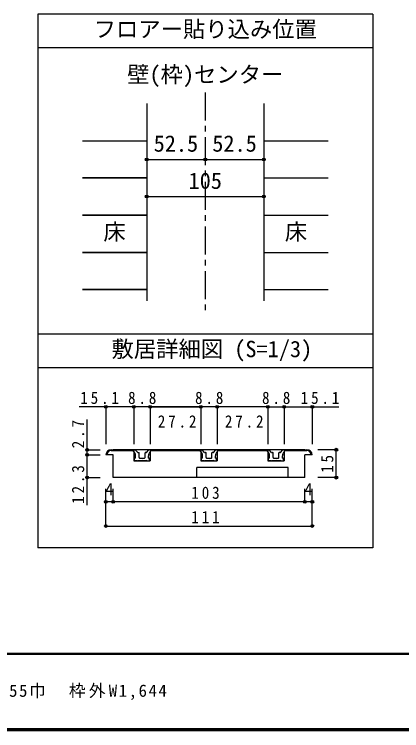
# Model space of a CAD drawing. Units: millimetres at full size, sheet at 1:5, with parts at other scales. Extents: x -973 to 977, y -718 to 696.
# Drawn here: x -424 to -77, y -701 to -59 of the extents above; entities that cross this region are included whole.
import ezdxf
from ezdxf.enums import TextEntityAlignment as Align

# ---------------------------------------------------------------- set-up
doc = ezdxf.new("R2010")
doc.units = ezdxf.units.MM
doc.header["$LTSCALE"] = 5
doc.header["$PDMODE"] = 32
doc.header["$PDSIZE"] = 2.5
doc.linetypes.add('CHAIN1', pattern=[8, 5, -1, 1, -1])
for name, color, linetype in [('0-4_枠', 3, 'Continuous'), ('0-A_文字', 3, 'Continuous'), ('0-B_寸法', 7, 'Continuous'), ('2-0_補助線', 7, 'Continuous'), ('2-4_枠', 3, 'Continuous'), ('2-7_金物', 7, 'Continuous'), ('2-B_ﾊｯﾁ', 3, 'Continuous'), ('F-1_枠', 6, 'Continuous'), ('F-A_文字', 7, 'Continuous')]:
    doc.layers.add(name, color=color, linetype=linetype)
doc.styles.add('ＭＳ ゴシック', font='')
doc.styles.get('ＭＳ ゴシック').set_extended_font_data('MS Gothic')

msp = doc.modelspace()

# ---------------------------------------------------------------- linework, layer by layer
at = {"layer": '0-4_枠', "color": 4, "linetype": 'CHAIN1'}
msp.add_line((-252.68, -129.167), (-252.68, -325.674), dxfattribs=at)
at = {"layer": '0-4_枠'}
for p, q in [((-305.18, -139.167), (-305.18, -315.674)), ((-200.18, -139.167), (-200.18, -315.674))]:
    msp.add_line(p, q, dxfattribs=at)
at = {"layer": '0-4_枠', "color": 4}
for p, q in [((-362.68, -172.468), (-305.18, -172.468)), ((-200.18, -172.468), (-142.68, -172.468)), ((-200.18, -205.769), (-142.68, -205.769)), ((-305.18, -239.071), (-362.68, -239.071)), ((-362.68, -239.071), (-305.18, -239.071)), ((-200.18, -239.071), (-142.68, -239.071)), ((-305.18, -272.372), (-362.68, -272.372)), ((-362.68, -272.372), (-305.18, -272.372)), ((-200.18, -272.372), (-142.68, -272.372)), ((-305.18, -305.674), (-362.68, -305.674)), ((-362.68, -305.674), (-305.18, -305.674)), ((-200.18, -305.674), (-142.68, -305.674))]:
    msp.add_line(p, q, dxfattribs=at)
msp.add_lwpolyline([(-305.18, -205.769), (-362.68, -205.769), (-305.18, -205.769)], dxfattribs=at)
at = {"layer": '0-A_文字'}
for p, q in [((-402.68, -59.167), (-402.68, -537.167)), ((-102.68, -59.167), (-402.68, -59.167)), ((-102.68, -59.167), (-102.68, -537.167)), ((-102.68, -89.167), (-402.68, -89.167)), ((-102.68, -345.674), (-402.68, -345.674)), ((-102.68, -375.674), (-402.68, -375.674)), ((-102.68, -537.167), (-402.68, -537.167))]:
    msp.add_line(p, q, dxfattribs=at)
at = {"layer": '0-B_寸法', "color": 4}
for p, q in [((-305.18, -189.119), (-252.68, -189.119)), ((-252.68, -189.119), (-200.18, -189.119)), ((-305.18, -222.42), (-200.18, -222.42))]:
    msp.add_line(p, q, dxfattribs=at)
at = {"layer": '0-B_寸法'}
for p in [(-305.18, -189.119), (-252.68, -189.119), (-200.18, -189.119), (-305.18, -222.42), (-200.18, -222.42)]:
    msp.add_point(p, dxfattribs=at)
at = {"layer": '2-0_補助線', "color": 4}
for p, q in [((-358.514, -453.668), (-358.514, -422.101)), ((-358.514, -449.168), (-346.847, -449.168)), ((-358.514, -453.668), (-346.847, -453.668)), ((-358.514, -498.73), (-358.514, -453.668)), ((-358.514, -474.168), (-346.847, -474.168))]:
    msp.add_line(p, q, dxfattribs=at)
at = {"layer": '2-0_補助線'}
for p in [(-358.514, -449.168), (-358.514, -453.668), (-358.514, -474.168)]:
    msp.add_point(p, dxfattribs=at)
at = {"layer": '2-4_枠'}
for p, q in [((-336.847, -449.168), (-316.68, -449.168)), ((-336.847, -449.168), (-316.68, -449.168)), ((-336.847, -450.002), (-316.68, -450.002)), ((-336.847, -450.002), (-316.68, -450.002)), ((-163.514, -449.168), (-335.18, -449.168)), ((-335.18, -474.168), (-335.18, -454.168)), ((-316.68, -449.168), (-316.68, -459.168)), ((-316.68, -449.168), (-316.68, -459.168)), ((-302.014, -449.168), (-302.014, -459.168)), ((-302.014, -449.168), (-302.014, -459.168)), ((-302.014, -449.168), (-256.68, -449.168)), ((-302.014, -449.168), (-256.68, -449.168)), ((-302.014, -450.002), (-256.68, -450.002)), ((-302.014, -450.002), (-256.68, -450.002)), ((-256.68, -449.168), (-256.68, -459.168)), ((-256.68, -449.168), (-256.68, -459.168)), ((-242.014, -449.168), (-196.68, -449.168)), ((-242.014, -449.168), (-196.68, -449.168)), ((-242.014, -449.168), (-242.014, -459.168)), ((-242.014, -449.168), (-242.014, -459.168)), ((-242.014, -450.002), (-196.68, -450.002)), ((-242.014, -450.002), (-196.68, -450.002)), ((-182.014, -449.168), (-182.014, -459.168)), ((-182.014, -449.168), (-182.014, -459.168)), ((-182.014, -449.168), (-161.847, -449.168)), ((-182.014, -449.168), (-161.847, -449.168)), ((-182.014, -450.002), (-161.847, -450.002)), ((-182.014, -450.002), (-161.847, -450.002)), ((-163.514, -474.168), (-163.514, -453.668)), ((-156.872, -453.668), (-163.514, -453.668)), ((-163.514, -474.168), (-163.514, -454.168)), ((-316.68, -459.168), (-302.014, -459.168)), ((-316.68, -459.168), (-302.014, -459.168)), ((-256.68, -459.168), (-242.014, -459.168)), ((-256.68, -459.168), (-242.014, -459.168)), ((-260.18, -474.168), (-260.18, -465.002)), ((-178.514, -465.002), (-260.18, -465.002)), ((-178.514, -474.168), (-178.514, -465.002)), ((-163.514, -474.168), (-335.18, -474.168)), ((-163.514, -474.168), (-335.18, -474.168))]:
    msp.add_line(p, q, dxfattribs=at)
for points in [[(-335.18, -474.168), (-335.18, -453.668), (-341.847, -453.668)], [(-196.68, -449.168), (-196.68, -459.168), (-182.014, -459.168)], [(-196.68, -449.168), (-196.68, -459.168), (-182.014, -459.168)]]:
    msp.add_lwpolyline(points, dxfattribs=at)
for centre, major_axis, start_param, end_param in [((-336.847, -454.168), (5, 0), 1.5707963, 3.0414159), ((-336.847, -454.168), (5, 0), 1.5707963, 3.041421), ((-336.847, -454.168), (4.167, 0), 1.5707963, 3.0212916), ((-336.847, -454.168), (4.167, 0), 1.5707963, 3.0212977), ((-161.847, -454.168), (5, 0), 0.1001767, 1.5707963), ((-161.847, -454.168), (4.167, 0), 0.1203011, 1.5707963)]:
    msp.add_ellipse(centre, major_axis=major_axis, ratio=0.999999, start_param=start_param, end_param=end_param, dxfattribs=at)
at = {"layer": '2-7_金物'}
for p, q in [((-316.847, -449.169), (-315.942, -449.169)), ((-316.847, -450.835), (-316.847, -449.169)), ((-316.847, -449.169), (-315.942, -449.169)), ((-316.847, -450.835), (-316.847, -449.169)), ((-313.243, -451.522), (-315.353, -449.413)), ((-313.243, -451.522), (-315.353, -449.413)), ((-315.18, -456.668), (-315.18, -454.562)), ((-315.18, -456.668), (-315.18, -454.562)), ((-312.89, -451.669), (-312.347, -451.669)), ((-312.89, -451.669), (-312.347, -451.669)), ((-312.014, -456.168), (-312.014, -452.002)), ((-312.014, -456.168), (-312.014, -452.002)), ((-306.68, -456.168), (-306.68, -452.002)), ((-306.68, -456.168), (-306.68, -452.002)), ((-305.804, -451.669), (-306.347, -451.669)), ((-305.804, -451.669), (-306.347, -451.669)), ((-305.451, -451.522), (-303.341, -449.413)), ((-305.451, -451.522), (-303.341, -449.413)), ((-303.514, -456.668), (-303.514, -454.562)), ((-303.514, -456.668), (-303.514, -454.562)), ((-256.847, -449.169), (-255.942, -449.169)), ((-256.847, -450.835), (-256.847, -449.169)), ((-256.847, -449.169), (-255.942, -449.169)), ((-256.847, -450.835), (-256.847, -449.169)), ((-253.243, -451.522), (-255.353, -449.413)), ((-253.243, -451.522), (-255.353, -449.413)), ((-255.18, -456.668), (-255.18, -454.562)), ((-255.18, -456.668), (-255.18, -454.562)), ((-252.89, -451.669), (-252.347, -451.669)), ((-252.89, -451.669), (-252.347, -451.669)), ((-252.014, -456.168), (-252.014, -452.002)), ((-252.014, -456.168), (-252.014, -452.002)), ((-246.68, -456.168), (-246.68, -452.002)), ((-246.68, -456.168), (-246.68, -452.002)), ((-245.804, -451.669), (-246.347, -451.669)), ((-245.804, -451.669), (-246.347, -451.669)), ((-245.451, -451.522), (-243.341, -449.413)), ((-245.451, -451.522), (-243.341, -449.413)), ((-243.514, -456.668), (-243.514, -454.562)), ((-243.514, -456.668), (-243.514, -454.562)), ((-196.847, -449.169), (-195.942, -449.169)), ((-196.847, -450.835), (-196.847, -449.169)), ((-196.847, -449.169), (-195.942, -449.169)), ((-196.847, -450.835), (-196.847, -449.169)), ((-193.243, -451.522), (-195.353, -449.413)), ((-193.243, -451.522), (-195.353, -449.413)), ((-195.18, -456.668), (-195.18, -454.562)), ((-195.18, -456.668), (-195.18, -454.562)), ((-192.89, -451.669), (-192.347, -451.669)), ((-192.89, -451.669), (-192.347, -451.669)), ((-192.014, -456.168), (-192.014, -452.002)), ((-192.014, -456.168), (-192.014, -452.002)), ((-186.68, -456.168), (-186.68, -452.002)), ((-186.68, -456.168), (-186.68, -452.002)), ((-185.804, -451.669), (-186.347, -451.669)), ((-185.804, -451.669), (-186.347, -451.669)), ((-185.451, -451.522), (-183.341, -449.413)), ((-185.451, -451.522), (-183.341, -449.413)), ((-183.514, -456.668), (-183.514, -454.562)), ((-183.514, -456.668), (-183.514, -454.562)), ((-315.68, -459.168), (-316.49, -457.125)), ((-315.68, -459.168), (-316.49, -457.125)), ((-315.18, -456.668), (-316.18, -456.668)), ((-315.18, -456.668), (-316.18, -456.668)), ((-313.847, -459.168), (-315.68, -459.168)), ((-313.847, -459.168), (-315.68, -459.168)), ((-313.847, -459.168), (-313.514, -458.835)), ((-313.847, -459.168), (-313.514, -458.835)), ((-313.514, -458.835), (-313.18, -459.168)), ((-313.514, -458.835), (-313.18, -459.168)), ((-305.514, -459.168), (-313.18, -459.168)), ((-305.514, -459.168), (-313.18, -459.168)), ((-309.347, -457.168), (-308.847, -456.668)), ((-309.347, -457.168), (-308.847, -456.668)), ((-308.847, -456.668), (-307.18, -456.668)), ((-308.847, -456.668), (-307.18, -456.668)), ((-305.18, -458.835), (-305.514, -459.168)), ((-305.18, -458.835), (-305.514, -459.168)), ((-304.847, -459.168), (-305.18, -458.835)), ((-304.847, -459.168), (-305.18, -458.835)), ((-304.847, -459.168), (-303.014, -459.168)), ((-304.847, -459.168), (-303.014, -459.168)), ((-303.514, -456.668), (-302.514, -456.668)), ((-303.514, -456.668), (-302.514, -456.668)), ((-303.014, -459.168), (-302.204, -457.125)), ((-303.014, -459.168), (-302.204, -457.125)), ((-255.68, -459.168), (-256.49, -457.125)), ((-255.68, -459.168), (-256.49, -457.125)), ((-255.18, -456.668), (-256.18, -456.668)), ((-255.18, -456.668), (-256.18, -456.668)), ((-253.847, -459.168), (-255.68, -459.168)), ((-253.847, -459.168), (-255.68, -459.168)), ((-253.847, -459.168), (-253.514, -458.835)), ((-253.847, -459.168), (-253.514, -458.835)), ((-253.514, -458.835), (-253.18, -459.168)), ((-253.514, -458.835), (-253.18, -459.168)), ((-245.514, -459.168), (-253.18, -459.168)), ((-245.514, -459.168), (-253.18, -459.168)), ((-249.347, -457.168), (-248.847, -456.668)), ((-249.347, -457.168), (-248.847, -456.668)), ((-248.847, -456.668), (-247.18, -456.668)), ((-248.847, -456.668), (-247.18, -456.668)), ((-245.18, -458.835), (-245.514, -459.168)), ((-245.18, -458.835), (-245.514, -459.168)), ((-244.847, -459.168), (-245.18, -458.835)), ((-244.847, -459.168), (-245.18, -458.835)), ((-244.847, -459.168), (-243.014, -459.168)), ((-244.847, -459.168), (-243.014, -459.168)), ((-243.514, -456.668), (-242.514, -456.668)), ((-243.514, -456.668), (-242.514, -456.668)), ((-243.014, -459.168), (-242.204, -457.125)), ((-243.014, -459.168), (-242.204, -457.125)), ((-195.68, -459.168), (-196.49, -457.125)), ((-195.68, -459.168), (-196.49, -457.125)), ((-195.18, -456.668), (-196.18, -456.668)), ((-195.18, -456.668), (-196.18, -456.668)), ((-193.847, -459.168), (-195.68, -459.168)), ((-193.847, -459.168), (-195.68, -459.168)), ((-193.847, -459.168), (-193.514, -458.835)), ((-193.847, -459.168), (-193.514, -458.835)), ((-193.514, -458.835), (-193.18, -459.168)), ((-193.514, -458.835), (-193.18, -459.168)), ((-185.514, -459.168), (-193.18, -459.168)), ((-185.514, -459.168), (-193.18, -459.168)), ((-189.347, -457.168), (-188.847, -456.668)), ((-189.347, -457.168), (-188.847, -456.668)), ((-188.847, -456.668), (-187.18, -456.668)), ((-188.847, -456.668), (-187.18, -456.668)), ((-185.18, -458.835), (-185.514, -459.168)), ((-185.18, -458.835), (-185.514, -459.168)), ((-184.847, -459.168), (-185.18, -458.835)), ((-184.847, -459.168), (-185.18, -458.835)), ((-184.847, -459.168), (-183.014, -459.168)), ((-184.847, -459.168), (-183.014, -459.168)), ((-183.514, -456.668), (-182.514, -456.668)), ((-183.514, -456.668), (-182.514, -456.668)), ((-183.014, -459.168), (-182.204, -457.125)), ((-183.014, -459.168), (-182.204, -457.125))]:
    msp.add_line(p, q, dxfattribs=at)
for points in [[(-301.847, -450.835), (-301.847, -449.169), (-302.752, -449.169)], [(-301.847, -450.835), (-301.847, -449.169), (-302.752, -449.169)], [(-241.847, -450.835), (-241.847, -449.169), (-242.752, -449.169)], [(-241.847, -450.835), (-241.847, -449.169), (-242.752, -449.169)], [(-181.847, -450.835), (-181.847, -449.169), (-182.752, -449.169)], [(-181.847, -450.835), (-181.847, -449.169), (-182.752, -449.169)], [(-311.514, -456.668), (-309.847, -456.668), (-309.347, -457.168)], [(-311.514, -456.668), (-309.847, -456.668), (-309.347, -457.168)], [(-251.514, -456.668), (-249.847, -456.668), (-249.347, -457.168)], [(-251.514, -456.668), (-249.847, -456.668), (-249.347, -457.168)], [(-191.514, -456.668), (-189.847, -456.668), (-189.347, -457.168)], [(-191.514, -456.668), (-189.847, -456.668), (-189.347, -457.168)]]:
    msp.add_lwpolyline(points, dxfattribs=at)
for centre, major_axis, start_param, end_param in [((-320.18, -454.562), (-5, 0), 3.1415927, 3.9826668), ((-320.18, -454.562), (-5, 0), 3.1415927, 3.9826668), ((-315.942, -450.002), (-0.833, 0), 3.9269908, 4.712389), ((-315.942, -450.002), (-0.833, 0), 3.9269908, 4.712389), ((-312.89, -451.169), (-0.5, 0), 0.7853982, 1.5707963), ((-312.89, -451.169), (-0.5, 0), 0.7853982, 1.5707963), ((-312.347, -452.002), (-0.333, 0), 3.1415927, 4.712389), ((-312.347, -452.002), (-0.333, 0), 3.1415927, 4.712389), ((-306.347, -452.002), (-0.333, 0), 4.712389, 6.2831853), ((-306.347, -452.002), (-0.333, 0), 4.712389, 6.2831853), ((-305.804, -451.169), (-0.5, 0), 1.5707963, 2.3561945), ((-305.804, -451.169), (-0.5, 0), 1.5707963, 2.3561945), ((-298.514, -454.562), (-5, 0), 5.4421111, 6.2831853), ((-298.514, -454.562), (-5, 0), 5.4421111, 6.2831853), ((-302.752, -450.002), (-0.833, 0), 4.712389, 5.4977871), ((-302.752, -450.002), (-0.833, 0), 4.712389, 5.4977871), ((-260.18, -454.562), (-5, 0), 3.1415927, 3.9826668), ((-260.18, -454.562), (-5, 0), 3.1415927, 3.9826668), ((-255.942, -450.002), (-0.833, 0), 3.9269908, 4.712389), ((-255.942, -450.002), (-0.833, 0), 3.9269908, 4.712389), ((-252.89, -451.169), (-0.5, 0), 0.7853982, 1.5707963), ((-252.89, -451.169), (-0.5, 0), 0.7853982, 1.5707963), ((-252.347, -452.002), (-0.333, 0), 3.1415927, 4.712389), ((-252.347, -452.002), (-0.333, 0), 3.1415927, 4.712389), ((-246.347, -452.002), (-0.333, 0), 4.712389, 6.2831853), ((-246.347, -452.002), (-0.333, 0), 4.712389, 6.2831853), ((-245.804, -451.169), (-0.5, 0), 1.5707963, 2.3561945), ((-245.804, -451.169), (-0.5, 0), 1.5707963, 2.3561945), ((-238.514, -454.562), (-5, 0), 5.4421111, 6.2831853), ((-238.514, -454.562), (-5, 0), 5.4421111, 6.2831853), ((-242.752, -450.002), (-0.833, 0), 4.712389, 5.4977871), ((-242.752, -450.002), (-0.833, 0), 4.712389, 5.4977871), ((-200.18, -454.562), (-5, 0), 3.1415927, 3.9826668), ((-200.18, -454.562), (-5, 0), 3.1415927, 3.9826668), ((-195.942, -450.002), (-0.833, 0), 3.9269908, 4.712389), ((-195.942, -450.002), (-0.833, 0), 3.9269908, 4.712389), ((-192.89, -451.169), (-0.5, 0), 0.7853982, 1.5707963), ((-192.89, -451.169), (-0.5, 0), 0.7853982, 1.5707963), ((-192.347, -452.002), (-0.333, 0), 3.1415927, 4.712389), ((-192.347, -452.002), (-0.333, 0), 3.1415927, 4.712389), ((-186.347, -452.002), (-0.333, 0), 4.712389, 6.2831853), ((-186.347, -452.002), (-0.333, 0), 4.712389, 6.2831853), ((-185.804, -451.169), (-0.5, 0), 1.5707963, 2.3561945), ((-185.804, -451.169), (-0.5, 0), 1.5707963, 2.3561945), ((-178.514, -454.562), (-5, 0), 5.4421111, 6.2831853), ((-178.514, -454.562), (-5, 0), 5.4421111, 6.2831853), ((-182.752, -450.002), (-0.833, 0), 4.712389, 5.4977871), ((-182.752, -450.002), (-0.833, 0), 4.712389, 5.4977871), ((-316.18, -457.002), (-0.333, 0), 4.712389, 6.6604557), ((-316.18, -457.002), (-0.333, 0), 4.712389, 6.6604557), ((-311.514, -456.168), (-0.5, 0), 6.2831853, 7.8539816), ((-311.514, -456.168), (-0.5, 0), 6.2831853, 7.8539816), ((-307.18, -456.168), (-0.5, 0), 1.5707963, 3.1415927), ((-307.18, -456.168), (-0.5, 0), 1.5707963, 3.1415927), ((-302.514, -457.002), (-0.333, 0), 2.7643223, 4.712389), ((-302.514, -457.002), (-0.333, 0), 2.7643223, 4.712389), ((-256.18, -457.002), (-0.333, 0), 4.712389, 6.6604557), ((-256.18, -457.002), (-0.333, 0), 4.712389, 6.6604557), ((-251.514, -456.168), (-0.5, 0), 6.2831853, 7.8539816), ((-251.514, -456.168), (-0.5, 0), 6.2831853, 7.8539816), ((-247.18, -456.168), (-0.5, 0), 1.5707963, 3.1415927), ((-247.18, -456.168), (-0.5, 0), 1.5707963, 3.1415927), ((-242.514, -457.002), (-0.333, 0), 2.7643223, 4.712389), ((-242.514, -457.002), (-0.333, 0), 2.7643223, 4.712389), ((-196.18, -457.002), (-0.333, 0), 4.712389, 6.6604557), ((-196.18, -457.002), (-0.333, 0), 4.712389, 6.6604557), ((-191.514, -456.168), (-0.5, 0), 6.2831853, 7.8539816), ((-191.514, -456.168), (-0.5, 0), 6.2831853, 7.8539816), ((-187.18, -456.168), (-0.5, 0), 1.5707963, 3.1415927), ((-187.18, -456.168), (-0.5, 0), 1.5707963, 3.1415927), ((-182.514, -457.002), (-0.333, 0), 2.7643223, 4.712389), ((-182.514, -457.002), (-0.333, 0), 2.7643223, 4.712389)]:
    msp.add_ellipse(centre, major_axis=major_axis, ratio=0.999999, start_param=start_param, end_param=end_param, dxfattribs=at)
at = {"layer": '2-B_ﾊｯﾁ', "color": 4}
for p, q in [((-316.68, -410.835), (-365.538, -410.835)), ((-341.847, -410.835), (-341.847, -444.168)), ((-316.68, -410.835), (-341.847, -410.835)), ((-316.68, -410.835), (-316.68, -444.168)), ((-302.014, -410.835), (-302.014, -444.168)), ((-256.68, -410.835), (-302.014, -410.835)), ((-302.014, -410.835), (-256.68, -410.835)), ((-196.68, -410.835), (-242.014, -410.835)), ((-242.014, -410.835), (-242.014, -444.168)), ((-196.68, -410.835), (-182.014, -410.835)), ((-196.68, -410.835), (-196.68, -444.168)), ((-182.014, -410.835), (-182.014, -444.168)), ((-182.014, -410.835), (-182.014, -444.168)), ((-182.014, -410.835), (-133.02, -410.835)), ((-156.847, -410.835), (-156.847, -444.168)), ((-135.322, -449.168), (-151.989, -449.168)), ((-135.322, -474.168), (-135.322, -449.168)), ((-135.322, -474.168), (-151.989, -474.168)), ((-341.847, -495.835), (-341.847, -484.168)), ((-335.18, -495.835), (-335.18, -484.168)), ((-163.514, -495.835), (-163.514, -484.168)), ((-156.847, -495.835), (-156.847, -484.168)), ((-341.847, -517.502), (-341.847, -495.835)), ((-335.18, -495.835), (-341.847, -495.835)), ((-163.514, -495.835), (-335.18, -495.835)), ((-341.847, -517.502), (-156.847, -517.502))]:
    msp.add_line(p, q, dxfattribs=at)
for points in [[(-302.014, -410.835), (-316.68, -410.835), (-316.68, -444.168)], [(-242.014, -410.835), (-256.68, -410.835), (-256.68, -444.168)], [(-156.847, -517.502), (-156.847, -495.835), (-163.514, -495.835)]]:
    msp.add_lwpolyline(points, dxfattribs=at)
at = {"layer": '2-B_ﾊｯﾁ', "color": 7}
for p in [(-341.847, -410.835), (-316.68, -410.835), (-302.014, -410.835), (-256.68, -410.835), (-242.014, -410.835), (-196.68, -410.835), (-182.014, -410.835), (-156.847, -410.835), (-135.322, -449.168), (-135.322, -474.168), (-341.847, -495.835), (-335.18, -495.835), (-163.514, -495.835), (-156.847, -495.835), (-341.847, -517.502), (-156.847, -517.502)]:
    msp.add_point(p, dxfattribs=at)
at = {"layer": 'F-1_枠'}
for p, q in [((976.653, -631.667), (-973.347, -631.667)), ((976.653, -632.5), (-973.347, -632.5)), ((976.653, -699.167), (-973.347, -699.167)), ((976.653, -700), (-973.347, -700)), ((976.653, -700.833), (-973.347, -700.833))]:
    msp.add_line(p, q, dxfattribs=at)

# ---------------------------------------------------------------- texts
at = {"layer": '0-4_枠', "color": 7, "style": 'ＭＳ ゴシック'}
for s, p in [('壁(枠)センター', (-322.68, -124.758)), ('床', (-343.93, -265.722)), ('床', (-181.43, -265.722))]:
    msp.add_text(s, height=14.66, dxfattribs=at).set_placement(p, align=Align.BOTTOM_LEFT)
at = {"layer": '0-A_文字', "color": 7, "style": 'ＭＳ ゴシック'}
for s, p in [('フロアー貼り込み位置', (-352.68, -84.167)), ('フロアー貼り込み位置', (-352.68, -84.167)), ('敷居詳細図 (S=1/3)', (-336.689, -370.674))]:
    msp.add_text(s, height=14.66, dxfattribs=at).set_placement(p, align=Align.BOTTOM_LEFT)
at = {"layer": '0-B_寸法', "style": 'ＭＳ ゴシック'}
for s, p in [('52.5', (-298.93, -186.619)), ('52.5', (-246.43, -186.619)), ('105', (-267.68, -219.92))]:
    msp.add_text(s, height=14.66, dxfattribs=at).set_placement(p, align=Align.BOTTOM_LEFT)
at = {"layer": '2-0_補助線', "char_height": 11, "attachment_point": 7, "rotation": 90, "style": 'ＭＳ ゴシック'}
for s, insert in [('\\T1.38;\\W0.9;2.7', (-361.014, -447.884)), ('\\T1.38;\\W0.9;12.3', (-361.014, -497.623))]:
    msp.add_mtext(s, dxfattribs=dict(at, insert=insert))
at = {"layer": '2-B_ﾊｯﾁ', "color": 7, "style": 'ＭＳ ゴシック'}
for p in [(-342.264, -493.335), (-163.93, -493.335)]:
    msp.add_text('4', height=11, dxfattribs=at).set_placement(p, align=Align.BOTTOM_LEFT)
at = {"layer": '2-B_ﾊｯﾁ', "color": 7, "char_height": 11, "attachment_point": 7, "style": 'ＭＳ ゴシック'}
for s, insert in [('\\T1.38;\\W0.9;15.1', (-364.629, -408.335)), ('\\T1.38;\\W0.9;8.8', (-321.847, -408.335)), ('\\T1.38;\\W0.9;8.8', (-261.847, -408.335)), ('\\T1.38;\\W0.9;8.8', (-201.847, -408.335)), ('\\T1.38;\\W0.9;15.1', (-167.235, -408.335)), ('\\T1.38;\\W0.9;27.2', (-295.195, -429.478)), ('\\T1.38;\\W0.9;27.2', (-235.119, -429.478)), ('\\T1.38;\\W0.9;103', (-265.18, -493.335)), ('\\T1.38;\\W0.9;111', (-265.18, -515.002))]:
    msp.add_mtext(s, dxfattribs=dict(at, insert=insert))
at = {"layer": '2-B_ﾊｯﾁ', "color": 7, "insert": (-137.822, -469.793), "char_height": 11, "attachment_point": 7, "rotation": 90, "style": 'ＭＳ ゴシック'}
msp.add_mtext('\\T1.36;\\W0.9;15', dxfattribs=at)
at = {"layer": 'F-A_文字', "insert": (-847.938, -673.333), "char_height": 11, "attachment_point": 7, "style": 'ＭＳ ゴシック'}
msp.add_mtext('\\T1.19;ドレタス\u3000３枚連動引き戸\u3000レールタイプ\u3000固定枠155巾\u3000枠外W1,644', dxfattribs=at)

doc.saveas('drawing.dxf')
